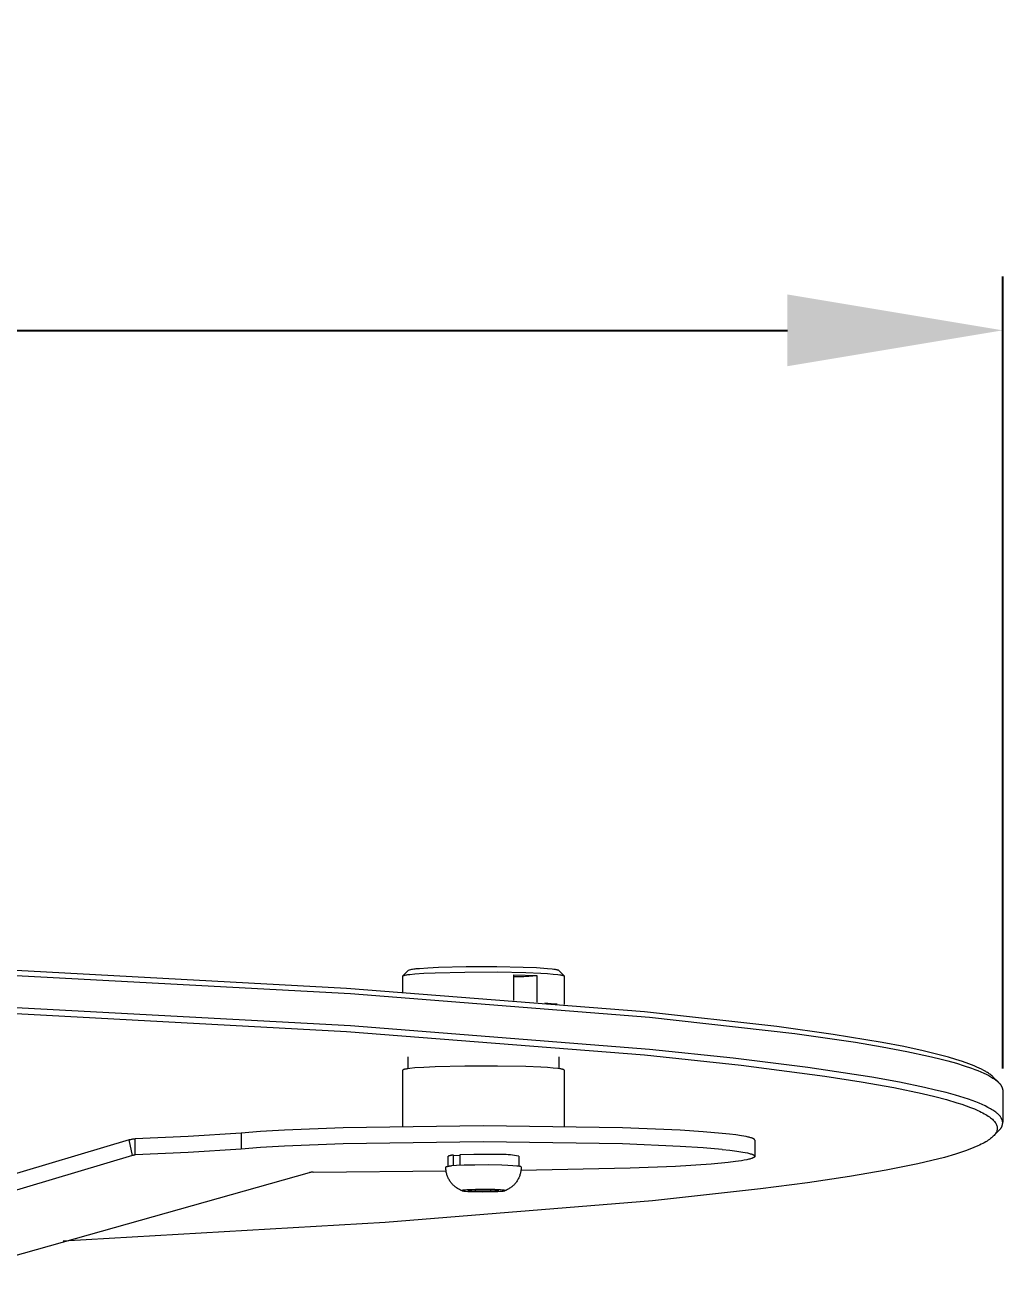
# Model space of a CAD drawing. Header units: millimetres. Extents: x 492 to 7139, y 278 to 5201.
# Drawn here: x 1941 to 2122.6, y 4965.5 to 5200.6 of the extents above; entities that cross this region are included whole.
import ezdxf

# ---------------------------------------------------------------- set-up
doc = ezdxf.new("R2010")
doc.units = ezdxf.units.MM
doc.layers.add('ZANO_R', color=7, linetype='Continuous', lineweight=0)
doc.layers.add('ZANO_W', color=1, linetype='Continuous', lineweight=0)
doc.styles.get("Standard").update_dxf_attribs({"font": 'arial.ttf'})
doc.dimstyles.new('pl i ang', dxfattribs={"dimtxt": 50, "dimasz": 50, "dimexe": 1.25, "dimexo": 0.625, "dimgap": 10, "dimtad": 1, "dimtoh": 1, "dimtxsty": 'Standard', "dimcen": 2.5, "dimclrd": 1, "dimclre": 1, "dimclrt": 1, "dimadec": 0, "dimazin": 0, "dimtfac": 1, "dimtmove": 0, "dimatfit": 3, "dimfxl": 1, "dimarcsym": 1})

# ---------------------------------------------------------------- blocks, each defined once
blk = doc.blocks.new('*D400')
at = {"layer": 'ZANO_W', "color": 1, "lineweight": -2}
for p, q in [((1022.57, 5006.72), (1022.57, 5153.88)), ((2122.57, 5006.75), (2122.57, 5153.88)), ((1062.57, 5143.88), (2082.57, 5143.88))]:
    blk.add_line(p, q, dxfattribs=at)
at = {"layer": 'ZANO_W', "color": 1}
for points in [[(1062.57, 5150.55), (1062.57, 5137.22), (1022.57, 5143.88)], [(2082.57, 5137.22), (2082.57, 5150.55), (2122.57, 5143.88)]]:
    blk.add_solid(points, dxfattribs=at)
at = {"layer": 'ZANO_W', "color": 1, "insert": (1572.57, 5174.31), "char_height": 40, "attachment_point": 5}
blk.add_mtext('1100', dxfattribs=at)

msp = doc.modelspace()

# ---------------------------------------------------------------- linework, layer by layer
at = {"layer": 'ZANO_R'}
for p, q in [((2000.65, 5021.63), (1926.36, 5025.61)), ((1927.01, 5024.65), (2001.43, 5020.66)), ((2011.15, 5023.96), (2012.13, 5024.93)), ((2011.46, 5024.06), (2011.58, 5024.09)), ((2011.58, 5024.09), (2011.72, 5024.12)), ((2011.72, 5024.12), (2011.88, 5024.14)), ((2011.88, 5024.14), (2012.05, 5024.17)), ((2012.05, 5024.17), (2012.43, 5024.22)), ((2012.33, 5025), (2012.13, 5024.93)), ((2012.53, 5025.06), (2012.33, 5025)), ((2012.43, 5024.22), (2013.35, 5024.31)), ((2012.73, 5025.11), (2012.53, 5025.06)), ((2012.94, 5025.15), (2012.73, 5025.11)), ((2013.15, 5025.19), (2012.94, 5025.15)), ((2013.36, 5025.22), (2013.15, 5025.19)), ((2013.35, 5024.31), (2015, 5024.42)), ((2013.57, 5025.25), (2013.36, 5025.22)), ((2013.78, 5025.26), (2013.57, 5025.25)), ((2013.99, 5025.28), (2013.78, 5025.26)), ((2014.2, 5025.28), (2013.99, 5025.28)), ((2015.74, 5025.39), (2014.2, 5025.28)), ((2015, 5024.42), (2017.15, 5024.52)), ((2017.74, 5025.48), (2015.74, 5025.39)), ((2017.15, 5024.52), (2022.66, 5024.66)), ((2022.89, 5025.61), (2017.74, 5025.48)), ((2022.66, 5024.66), (2028.74, 5024.67)), ((2028.57, 5025.62), (2022.89, 5025.61)), ((2033.47, 5025.52), (2028.57, 5025.62)), ((2028.74, 5024.67), (2033.99, 5024.56)), ((2031.76, 5019.38), (2031.76, 5024.12)), ((2031.76, 5024.12), (2036.01, 5023.99)), ((2035.94, 5025.42), (2033.47, 5025.52)), ((2033.99, 5024.56), (2036.76, 5024.45)), ((2038.02, 5025.28), (2035.94, 5025.42)), ((2036.76, 5024.45), (2038, 5024.37)), ((2038, 5024.37), (2039.07, 5024.29)), ((2038.84, 5025.2), (2038.02, 5025.28)), ((2039.18, 5025.16), (2038.84, 5025.2)), ((2039.07, 5024.29), (2039.94, 5024.2)), ((2039.47, 5025.11), (2039.18, 5025.16)), ((2039.59, 5025.09), (2039.47, 5025.11)), ((2039.71, 5025.07), (2039.59, 5025.09)), ((2039.8, 5025.05), (2039.71, 5025.07)), ((2039.85, 5025.03), (2039.8, 5025.05)), ((2039.89, 5025.02), (2039.85, 5025.03)), ((2039.93, 5025.01), (2039.89, 5025.02)), ((2039.96, 5025), (2039.93, 5025.01)), ((2039.94, 5024.2), (2040.3, 5024.15)), ((2039.98, 5024.99), (2039.96, 5025)), ((2039.99, 5024.99), (2039.98, 5024.99)), ((2040, 5024.98), (2039.99, 5024.99)), ((2040.02, 5024.98), (2040, 5024.98)), ((2040.03, 5024.97), (2040.02, 5024.98)), ((2040.04, 5024.97), (2040.03, 5024.97)), ((2040.05, 5024.96), (2040.04, 5024.97)), ((2040.06, 5024.96), (2040.05, 5024.96)), ((2040.05, 5024.96), (2040.05, 5024.96)), ((2040.06, 5024.95), (2040.06, 5024.96)), ((2040.07, 5024.95), (2040.06, 5024.95)), ((2040.06, 5024.95), (2040.06, 5024.95)), ((2040.08, 5024.94), (2040.07, 5024.95)), ((2040.07, 5024.95), (2040.07, 5024.95)), ((2040.09, 5024.93), (2040.08, 5024.94)), ((2040.08, 5024.94), (2040.08, 5024.94)), ((2040.08, 5024.94), (2040.08, 5024.94)), ((2040.09, 5024.93), (2040.09, 5024.93)), ((2040.09, 5024.93), (2041.09, 5023.94)), ((2040.3, 5024.15), (2040.45, 5024.13)), ((2040.45, 5024.13), (2040.59, 5024.1)), ((2040.59, 5024.1), (2040.71, 5024.07)), ((2011.11, 5023.91), (2011.11, 5023.92)), ((2011.11, 5023.92), (2011.11, 5023.92)), ((2011.11, 5023.92), (2011.11, 5023.92)), ((2011.11, 5023.92), (2011.12, 5023.92)), ((2011.11, 5023.9), (2011.11, 5023.91)), ((2011.11, 5023.91), (2011.11, 5023.91)), ((2011.11, 5023.91), (2011.11, 5023.91)), ((2011.11, 5023.91), (2011.11, 5023.91)), ((2011.11, 5023.91), (2011.11, 5023.91)), ((2011.11, 5023.9), (2011.11, 5023.9)), ((2011.11, 5023.9), (2011.11, 5023.9)), ((2011.11, 5023.9), (2011.11, 5023.9)), ((2011.11, 5023.9), (2011.11, 5023.9)), ((2011.11, 5023.9), (2011.11, 5023.9)), ((2011.11, 5020.92), (2011.11, 5023.9)), ((2011.12, 5023.92), (2011.12, 5023.93)), ((2011.12, 5023.93), (2011.12, 5023.93)), ((2011.12, 5023.93), (2011.12, 5023.93)), ((2011.12, 5023.93), (2011.12, 5023.93)), ((2011.12, 5023.93), (2011.12, 5023.93)), ((2011.12, 5023.93), (2011.13, 5023.93)), ((2011.12, 5023.92), (2011.12, 5023.92)), ((2011.12, 5023.92), (2011.12, 5023.92)), ((2011.13, 5023.93), (2011.13, 5023.94)), ((2011.13, 5023.94), (2011.13, 5023.94)), ((2011.13, 5023.94), (2011.13, 5023.94)), ((2011.13, 5023.94), (2011.13, 5023.94)), ((2011.13, 5023.94), (2011.14, 5023.94)), ((2011.14, 5023.94), (2011.14, 5023.95)), ((2011.14, 5023.95), (2011.14, 5023.95)), ((2011.14, 5023.95), (2011.15, 5023.95)), ((2011.15, 5023.95), (2011.15, 5023.96)), ((2011.15, 5023.96), (2011.16, 5023.96)), ((2011.16, 5023.96), (2011.17, 5023.97)), ((2011.16, 5023.96), (2011.16, 5023.96)), ((2011.17, 5023.97), (2011.18, 5023.97)), ((2011.18, 5023.97), (2011.2, 5023.98)), ((2011.18, 5023.97), (2011.18, 5023.97)), ((2011.2, 5023.98), (2011.21, 5023.99)), ((2011.21, 5023.99), (2011.23, 5024)), ((2011.23, 5024), (2011.25, 5024)), ((2011.25, 5024), (2011.27, 5024.01)), ((2011.27, 5024.01), (2011.29, 5024.02)), ((2011.29, 5024.02), (2011.31, 5024.02)), ((2011.31, 5024.02), (2011.35, 5024.04)), ((2011.35, 5024.04), (2011.4, 5024.05)), ((2011.4, 5024.05), (2011.46, 5024.06)), ((2031.76, 5023.8), (2032.68, 5023.8)), ((2032.68, 5023.8), (2033.6, 5023.82)), ((2033.6, 5023.82), (2034.52, 5023.86)), ((2034.52, 5023.86), (2036.01, 5023.99)), ((2036.01, 5023.99), (2036.01, 5019.04)), ((2040.71, 5024.07), (2040.76, 5024.06)), ((2040.76, 5024.06), (2040.81, 5024.05)), ((2040.81, 5024.05), (2040.86, 5024.04)), ((2040.86, 5024.04), (2040.9, 5024.02)), ((2040.9, 5024.02), (2040.94, 5024.01)), ((2040.94, 5024.01), (2040.96, 5024)), ((2040.96, 5024), (2040.98, 5024)), ((2040.98, 5024), (2040.99, 5023.99)), ((2040.99, 5023.99), (2041.01, 5023.99)), ((2041.01, 5023.99), (2041.02, 5023.98)), ((2041.02, 5023.98), (2041.03, 5023.97)), ((2041.03, 5023.97), (2041.04, 5023.97)), ((2041.04, 5023.97), (2041.05, 5023.97)), ((2041.05, 5023.97), (2041.05, 5023.96)), ((2041.05, 5023.96), (2041.06, 5023.96)), ((2041.06, 5023.96), (2041.06, 5023.96)), ((2041.06, 5023.96), (2041.07, 5023.95)), ((2041.07, 5023.95), (2041.07, 5023.95)), ((2041.07, 5023.95), (2041.08, 5023.95)), ((2041.08, 5023.95), (2041.08, 5023.94)), ((2041.08, 5023.94), (2041.08, 5023.94)), ((2041.08, 5023.94), (2041.09, 5023.94)), ((2041.09, 5023.94), (2041.09, 5023.93)), ((2041.09, 5023.93), (2041.09, 5023.93)), ((2041.09, 5023.93), (2041.09, 5023.93)), ((2041.09, 5023.93), (2041.1, 5023.92)), ((2041.1, 5023.92), (2041.1, 5023.92)), ((2041.1, 5023.92), (2041.1, 5023.92)), ((2041.1, 5023.92), (2041.1, 5023.91)), ((2041.1, 5023.91), (2041.1, 5023.91)), ((2041.1, 5023.91), (2041.11, 5023.91)), ((2041.11, 5023.91), (2041.11, 5023.9)), ((2041.11, 5023.9), (2041.11, 5023.9)), ((2041.11, 5023.9), (2041.11, 5023.9)), ((2041.11, 5023.9), (2041.11, 5023.9)), ((2041.11, 5023.9), (2041.11, 5018.61)), ((2056.05, 5017.25), (2000.65, 5021.63)), ((2001.43, 5020.66), (2056.93, 5016.27)), ((1926.36, 5017.62), (2000.65, 5013.64)), ((2001.43, 5014.67), (1927.01, 5018.66)), ((2037.53, 5018.91), (2038.67, 5018.83)), ((2038.67, 5018.83), (2039.81, 5018.72)), ((2080.59, 5014.53), (2056.05, 5017.25)), ((2056.93, 5016.27), (2083.97, 5013.23)), ((2000.65, 5013.64), (2056.05, 5009.26)), ((2056.93, 5010.28), (2001.43, 5014.67)), ((2091.06, 5013.08), (2080.59, 5014.53)), ((2083.97, 5013.23), (2095.23, 5011.6)), ((2100.17, 5011.58), (2091.06, 5013.08)), ((2072.5, 5008.65), (2056.93, 5010.28)), ((2095.23, 5011.6), (2100.21, 5010.76)), ((2104.18, 5010.81), (2100.17, 5011.58)), ((2100.21, 5010.76), (2104.75, 5009.91)), ((2107.81, 5010.03), (2104.18, 5010.81)), ((2111.04, 5009.24), (2107.81, 5010.03)), ((2012.11, 5006.7), (2012.11, 5008.91)), ((2040.11, 5008.9), (2040.11, 5006.7)), ((2056.05, 5009.26), (2073.96, 5007.35)), ((2086.35, 5006.92), (2072.5, 5008.65)), ((2104.75, 5009.91), (2108.81, 5009.04)), ((2108.81, 5009.04), (2110.66, 5008.6)), ((2110.66, 5008.6), (2112.38, 5008.15)), ((2112.5, 5008.84), (2111.04, 5009.24)), ((2112.38, 5008.15), (2113.97, 5007.71)), ((2113.86, 5008.43), (2112.5, 5008.84)), ((2115.11, 5008.03), (2113.86, 5008.43)), ((2113.97, 5007.71), (2115.44, 5007.26)), ((2116.26, 5007.62), (2115.11, 5008.03)), ((2116.79, 5007.42), (2116.26, 5007.62)), ((2011.12, 5006.44), (2011.11, 5006.44)), ((2011.11, 5006.44), (2011.11, 5006.44)), ((2011.11, 5006.44), (2011.11, 5006.44)), ((2011.11, 5006.44), (2011.11, 5006.44)), ((2011.11, 5006.44), (2011.11, 5006.44)), ((2011.11, 5006.44), (2011.11, 5006.43)), ((2011.11, 5006.43), (2011.11, 5006.43)), ((2011.11, 5006.43), (2011.11, 5006.43)), ((2011.11, 5006.43), (2011.11, 5006.43)), ((2011.11, 5006.43), (2011.11, 5006.43)), ((2011.11, 5006.43), (2011.11, 5006.42)), ((2011.11, 5006.42), (2011.11, 5006.42)), ((2011.11, 5006.42), (2011.11, 5006.42)), ((2011.11, 5006.42), (2011.11, 5006.42)), ((2011.11, 4995.98), (2011.11, 5006.42)), ((2011.13, 5006.46), (2011.12, 5006.46)), ((2011.12, 5006.46), (2011.12, 5006.46)), ((2011.12, 5006.46), (2011.12, 5006.45)), ((2011.12, 5006.45), (2011.12, 5006.45)), ((2011.12, 5006.45), (2011.12, 5006.45)), ((2011.12, 5006.45), (2011.12, 5006.45)), ((2011.12, 5006.45), (2011.12, 5006.45)), ((2011.12, 5006.45), (2011.12, 5006.44)), ((2011.14, 5006.47), (2011.13, 5006.47)), ((2011.13, 5006.47), (2011.13, 5006.46)), ((2011.13, 5006.46), (2011.13, 5006.46)), ((2011.13, 5006.46), (2011.13, 5006.46)), ((2011.13, 5006.46), (2011.13, 5006.46)), ((2011.15, 5006.48), (2011.14, 5006.47)), ((2011.14, 5006.47), (2011.14, 5006.47)), ((2011.14, 5006.47), (2011.14, 5006.47)), ((2011.16, 5006.48), (2011.15, 5006.48)), ((2011.15, 5006.48), (2011.15, 5006.48)), ((2011.17, 5006.49), (2011.16, 5006.49)), ((2011.16, 5006.49), (2011.16, 5006.48)), ((2011.18, 5006.49), (2011.17, 5006.49)), ((2011.2, 5006.51), (2011.18, 5006.5)), ((2011.18, 5006.5), (2011.18, 5006.49)), ((2011.21, 5006.51), (2011.2, 5006.51)), ((2011.23, 5006.52), (2011.21, 5006.51)), ((2011.25, 5006.53), (2011.23, 5006.52)), ((2011.27, 5006.53), (2011.25, 5006.53)), ((2011.29, 5006.54), (2011.27, 5006.53)), ((2011.31, 5006.55), (2011.29, 5006.54)), ((2011.35, 5006.56), (2011.31, 5006.55)), ((2011.4, 5006.57), (2011.35, 5006.56)), ((2011.46, 5006.59), (2011.4, 5006.57)), ((2011.58, 5006.62), (2011.46, 5006.59)), ((2011.72, 5006.64), (2011.58, 5006.62)), ((2011.88, 5006.67), (2011.72, 5006.64)), ((2012.05, 5006.69), (2011.88, 5006.67)), ((2012.43, 5006.74), (2012.05, 5006.69)), ((2013.35, 5006.83), (2012.43, 5006.74)), ((2015, 5006.95), (2013.35, 5006.83)), ((2017.15, 5007.05), (2015, 5006.95)), ((2022.66, 5007.18), (2017.15, 5007.05)), ((2028.74, 5007.19), (2022.66, 5007.18)), ((2033.99, 5007.09), (2028.74, 5007.19)), ((2036.76, 5006.97), (2033.99, 5007.09)), ((2038, 5006.9), (2036.76, 5006.97)), ((2039.07, 5006.81), (2038, 5006.9)), ((2039.94, 5006.72), (2039.07, 5006.81)), ((2040.3, 5006.67), (2039.94, 5006.72)), ((2040.45, 5006.65), (2040.3, 5006.67)), ((2040.59, 5006.62), (2040.45, 5006.65)), ((2040.71, 5006.6), (2040.59, 5006.62)), ((2040.76, 5006.59), (2040.71, 5006.6)), ((2040.81, 5006.57), (2040.76, 5006.59)), ((2040.86, 5006.56), (2040.81, 5006.57)), ((2040.9, 5006.55), (2040.86, 5006.56)), ((2040.94, 5006.54), (2040.9, 5006.55)), ((2040.96, 5006.53), (2040.94, 5006.54)), ((2040.98, 5006.52), (2040.96, 5006.53)), ((2040.99, 5006.52), (2040.98, 5006.52)), ((2041.01, 5006.51), (2040.99, 5006.52)), ((2041.02, 5006.5), (2041.01, 5006.51)), ((2041.03, 5006.5), (2041.02, 5006.5)), ((2041.04, 5006.49), (2041.03, 5006.5)), ((2041.05, 5006.49), (2041.04, 5006.49)), ((2041.06, 5006.48), (2041.05, 5006.49)), ((2041.05, 5006.49), (2041.05, 5006.49)), ((2041.07, 5006.48), (2041.06, 5006.48)), ((2041.06, 5006.48), (2041.06, 5006.48)), ((2041.07, 5006.47), (2041.07, 5006.48)), ((2041.08, 5006.47), (2041.07, 5006.47)), ((2041.08, 5006.46), (2041.08, 5006.47)), ((2041.08, 5006.47), (2041.08, 5006.47)), ((2041.09, 5006.46), (2041.08, 5006.46)), ((2041.09, 5006.45), (2041.09, 5006.46)), ((2041.09, 5006.46), (2041.09, 5006.46)), ((2041.1, 5006.45), (2041.09, 5006.45)), ((2041.09, 5006.45), (2041.09, 5006.45)), ((2041.1, 5006.44), (2041.1, 5006.45)), ((2041.11, 5006.43), (2041.1, 5006.44)), ((2041.1, 5006.44), (2041.1, 5006.44)), ((2041.1, 5006.44), (2041.1, 5006.44)), ((2041.1, 5006.44), (2041.1, 5006.44)), ((2041.11, 5006.42), (2041.11, 5006.43)), ((2041.11, 5006.43), (2041.11, 5006.43)), ((2041.11, 5006.43), (2041.11, 5006.43)), ((2041.11, 5006.42), (2041.11, 5006.42)), ((2041.11, 5006.42), (2041.11, 4995.96)), ((2073.96, 5007.35), (2089.5, 5005.32)), ((2098.27, 5005.11), (2086.35, 5006.92)), ((2089.5, 5005.32), (2096.28, 5004.27)), ((2115.44, 5007.26), (2116.77, 5006.81)), ((2116.77, 5006.81), (2117.39, 5006.58)), ((2117.3, 5007.21), (2116.79, 5007.42)), ((2117.78, 5007.01), (2117.3, 5007.21)), ((2117.39, 5006.58), (2117.97, 5006.35)), ((2118.23, 5006.8), (2117.78, 5007.01)), ((2117.97, 5006.35), (2118.52, 5006.12)), ((2118.65, 5006.6), (2118.23, 5006.8)), ((2118.52, 5006.12), (2119.04, 5005.89)), ((2119.04, 5006.39), (2118.65, 5006.6)), ((2119.41, 5006.18), (2119.04, 5006.39)), ((2119.04, 5005.89), (2119.52, 5005.66)), ((2119.58, 5006.08), (2119.41, 5006.18)), ((2119.52, 5005.66), (2119.97, 5005.43)), ((2119.75, 5005.98), (2119.58, 5006.08)), ((2119.91, 5005.87), (2119.75, 5005.98)), ((2120.06, 5005.77), (2119.91, 5005.87)), ((2119.97, 5005.43), (2120.18, 5005.32)), ((2120.2, 5005.66), (2120.06, 5005.77)), ((2120.18, 5005.32), (2120.38, 5005.2)), ((2120.34, 5005.56), (2120.2, 5005.66)), ((2120.47, 5005.46), (2120.34, 5005.56)), ((2120.59, 5005.35), (2120.47, 5005.46)), ((2120.71, 5005.25), (2120.59, 5005.35)), ((2096.28, 5004.27), (2102.34, 5003.18)), ((2103.43, 5004.17), (2098.27, 5005.11)), ((2102.34, 5003.18), (2107.64, 5002.08)), ((2108.03, 5003.22), (2103.43, 5004.17)), ((2110.11, 5002.74), (2108.03, 5003.22)), ((2120.38, 5005.2), (2120.57, 5005.09)), ((2120.57, 5005.09), (2120.76, 5004.97)), ((2120.82, 5005.14), (2120.71, 5005.25)), ((2120.76, 5004.97), (2120.93, 5004.86)), ((2120.82, 5005.14), (2121.77, 5004.2)), ((2120.93, 5004.86), (2121.1, 5004.74)), ((2121.1, 5004.74), (2121.26, 5004.63)), ((2121.26, 5004.63), (2121.41, 5004.51)), ((2121.41, 5004.51), (2121.55, 5004.39)), ((2121.55, 5004.39), (2121.68, 5004.28)), ((2121.68, 5004.28), (2121.74, 5004.22)), ((2121.74, 5004.22), (2121.8, 5004.16)), ((2121.8, 5004.16), (2121.86, 5004.1)), ((2121.86, 5004.1), (2121.91, 5004.04)), ((2121.91, 5004.04), (2121.97, 5003.99)), ((2121.97, 5003.99), (2122.02, 5003.93)), ((2122.02, 5003.93), (2122.07, 5003.87)), ((2122.07, 5003.87), (2122.11, 5003.81)), ((2122.11, 5003.81), (2122.16, 5003.75)), ((2122.16, 5003.75), (2122.2, 5003.69)), ((2122.2, 5003.69), (2122.24, 5003.63)), ((2122.24, 5003.63), (2122.28, 5003.58)), ((2122.28, 5003.58), (2122.31, 5003.52)), ((2122.31, 5003.52), (2122.35, 5003.46)), ((2122.35, 5003.46), (2122.38, 5003.4)), ((2122.38, 5003.4), (2122.41, 5003.34)), ((2122.41, 5003.34), (2122.43, 5003.28)), ((2122.43, 5003.28), (2122.46, 5003.22)), ((2122.46, 5003.22), (2122.48, 5003.17)), ((2122.48, 5003.17), (2122.5, 5003.11)), ((2122.5, 5003.11), (2122.52, 5003.05)), ((2122.52, 5003.05), (2122.53, 5002.99)), ((2122.53, 5002.99), (2122.54, 5002.93)), ((2122.54, 5002.93), (2122.55, 5002.87)), ((2107.64, 5002.08), (2109.99, 5001.52)), ((2109.99, 5001.52), (2112.14, 5000.95)), ((2112.04, 5002.25), (2110.11, 5002.74)), ((2113.82, 5001.76), (2112.04, 5002.25)), ((2112.14, 5000.95), (2114.08, 5000.38)), ((2115.44, 5001.27), (2113.82, 5001.76)), ((2116.19, 5001.02), (2115.44, 5001.27)), ((2116.9, 5000.77), (2116.19, 5001.02)), ((2117.57, 5000.52), (2116.9, 5000.77)), ((2122.55, 5002.87), (2122.56, 5002.81)), ((2122.56, 5002.81), (2122.57, 5002.76)), ((2122.57, 5002.76), (2122.57, 5002.7)), ((2122.57, 5002.7), (2122.57, 5002.64)), ((2122.57, 5002.64), (2122.57, 4996.75)), ((2114.08, 5000.38), (2114.97, 5000.09)), ((2114.97, 5000.09), (2115.8, 4999.8)), ((2115.8, 4999.8), (2116.58, 4999.51)), ((2116.58, 4999.51), (2117.31, 4999.22)), ((2117.31, 4999.22), (2117.98, 4998.93)), ((2118.2, 5000.27), (2117.57, 5000.52)), ((2117.98, 4998.93), (2118.29, 4998.78)), ((2118.78, 5000.02), (2118.2, 5000.27)), ((2118.29, 4998.78), (2118.59, 4998.64)), ((2118.59, 4998.64), (2118.88, 4998.49)), ((2119.33, 4999.77), (2118.78, 5000.02)), ((2118.88, 4998.49), (2119.15, 4998.34)), ((2119.15, 4998.34), (2119.41, 4998.19)), ((2119.84, 4999.51), (2119.33, 4999.77)), ((2120.07, 4999.39), (2119.84, 4999.51)), ((2120.3, 4999.26), (2120.07, 4999.39)), ((2120.52, 4999.13), (2120.3, 4999.26)), ((2120.72, 4999.01), (2120.52, 4999.13)), ((2120.92, 4998.88), (2120.72, 4999.01)), ((2121.1, 4998.75), (2120.92, 4998.88)), ((2121.27, 4998.62), (2121.1, 4998.75)), ((2121.43, 4998.5), (2121.27, 4998.62)), ((2121.51, 4998.43), (2121.43, 4998.5)), ((2121.59, 4998.37), (2121.51, 4998.43)), ((2121.66, 4998.3), (2121.59, 4998.37)), ((2121.73, 4998.24), (2121.66, 4998.3)), ((2121.79, 4998.18), (2121.73, 4998.24)), ((2026.05, 4996.09), (2000.04, 4995.73)), ((2051.91, 4995.71), (2026.05, 4996.09)), ((2119.41, 4998.19), (2119.65, 4998.05)), ((2119.65, 4998.05), (2119.88, 4997.9)), ((2119.88, 4997.9), (2120.1, 4997.75)), ((2120.1, 4997.75), (2120.3, 4997.6)), ((2120.3, 4997.6), (2120.48, 4997.46)), ((2120.48, 4997.46), (2120.65, 4997.31)), ((2120.65, 4997.31), (2120.81, 4997.16)), ((2120.81, 4997.16), (2120.95, 4997.01)), ((2120.95, 4997.01), (2121.08, 4996.86)), ((2121.08, 4996.86), (2121.19, 4996.71)), ((2121.19, 4996.71), (2121.29, 4996.56)), ((2121.29, 4996.56), (2121.38, 4996.41)), ((2121.38, 4996.41), (2121.44, 4996.26)), ((2121.44, 4996.26), (2121.5, 4996.11)), ((2121.5, 4996.11), (2121.54, 4995.96)), ((2121.54, 4995.96), (2121.56, 4995.81)), ((2121.86, 4998.11), (2121.79, 4998.18)), ((2121.92, 4998.05), (2121.86, 4998.11)), ((2121.98, 4997.98), (2121.92, 4998.05)), ((2122.03, 4997.92), (2121.98, 4997.98)), ((2122.09, 4997.85), (2122.03, 4997.92)), ((2122.14, 4997.79), (2122.09, 4997.85)), ((2122.18, 4997.73), (2122.14, 4997.79)), ((2122.23, 4997.66), (2122.18, 4997.73)), ((2122.27, 4997.6), (2122.23, 4997.66)), ((2122.31, 4997.53), (2122.27, 4997.6)), ((2122.35, 4997.47), (2122.31, 4997.53)), ((2122.38, 4997.4), (2122.35, 4997.47)), ((2122.36, 4995.85), (2122.39, 4995.92)), ((2122.41, 4997.34), (2122.38, 4997.4)), ((2122.39, 4995.92), (2122.42, 4995.98)), ((2122.44, 4997.28), (2122.41, 4997.34)), ((2122.42, 4995.98), (2122.45, 4996.05)), ((2122.47, 4997.21), (2122.44, 4997.28)), ((2122.45, 4996.05), (2122.48, 4996.11)), ((2122.49, 4997.15), (2122.47, 4997.21)), ((2122.48, 4996.11), (2122.5, 4996.18)), ((2122.51, 4997.08), (2122.49, 4997.15)), ((2122.5, 4996.18), (2122.52, 4996.24)), ((2122.53, 4997.02), (2122.51, 4997.08)), ((2122.52, 4996.24), (2122.53, 4996.31)), ((2122.54, 4996.95), (2122.53, 4997.02)), ((2122.53, 4996.31), (2122.55, 4996.37)), ((2122.55, 4996.89), (2122.54, 4996.95)), ((2122.56, 4996.82), (2122.55, 4996.89)), ((2122.55, 4996.37), (2122.56, 4996.44)), ((2122.57, 4996.76), (2122.56, 4996.82)), ((2122.56, 4996.5), (2122.57, 4996.56)), ((2122.56, 4996.44), (2122.56, 4996.5)), ((2122.57, 4996.69), (2122.57, 4996.76)), ((2122.57, 4996.63), (2122.57, 4996.69)), ((2122.57, 4996.56), (2122.57, 4996.63)), ((1960.29, 4993.49), (1960.42, 4993.54)), ((1960.42, 4993.54), (1960.56, 4993.57)), ((1960.56, 4993.57), (1960.7, 4993.6)), ((1960.7, 4993.6), (1960.84, 4993.63)), ((1960.84, 4993.63), (1960.98, 4993.65)), ((1960.98, 4993.65), (1961.12, 4993.67)), ((1961.12, 4993.67), (1961.26, 4993.68)), ((1961.26, 4993.68), (1961.4, 4993.69)), ((1971.25, 4994.12), (1961.4, 4993.69)), ((1961.4, 4990.69), (1961.4, 4993.69)), ((1981.09, 4994.74), (1971.25, 4994.12)), ((1984.7, 4995.02), (1981.09, 4994.74)), ((1981.09, 4994.74), (1981.09, 4991.74)), ((1989.11, 4995.29), (1984.7, 4995.02)), ((2000.04, 4995.73), (1989.11, 4995.29)), ((2062.64, 4995.25), (2051.91, 4995.71)), ((2066.94, 4994.98), (2062.64, 4995.25)), ((2070.43, 4994.69), (2066.94, 4994.98)), ((2071.79, 4994.54), (2070.43, 4994.69)), ((2073, 4994.4), (2071.79, 4994.54)), ((2074.04, 4994.24), (2073, 4994.4)), ((2074.5, 4994.16), (2074.04, 4994.24)), ((2074.92, 4994.08), (2074.5, 4994.16)), ((2075.29, 4994), (2074.92, 4994.08)), ((2075.46, 4993.96), (2075.29, 4994)), ((2075.61, 4993.92), (2075.46, 4993.96)), ((2075.76, 4993.88), (2075.61, 4993.92)), ((2075.89, 4993.84), (2075.76, 4993.88)), ((2076.01, 4993.8), (2075.89, 4993.84)), ((2076.06, 4993.78), (2076.01, 4993.8)), ((2076.12, 4993.76), (2076.06, 4993.78)), ((2076.16, 4993.74), (2076.12, 4993.76)), ((2076.21, 4993.71), (2076.16, 4993.74)), ((2076.25, 4993.69), (2076.21, 4993.71)), ((2076.29, 4993.67), (2076.25, 4993.69)), ((2076.31, 4993.66), (2076.29, 4993.67)), ((2076.33, 4993.65), (2076.31, 4993.66)), ((2076.35, 4993.64), (2076.33, 4993.65)), ((2076.36, 4993.63), (2076.35, 4993.64)), ((2076.38, 4993.62), (2076.36, 4993.63)), ((2076.39, 4993.61), (2076.38, 4993.62)), ((2076.41, 4993.6), (2076.39, 4993.61)), ((2076.42, 4993.59), (2076.41, 4993.6)), ((2076.43, 4993.58), (2076.42, 4993.59)), ((2076.44, 4993.57), (2076.43, 4993.58)), ((2076.45, 4993.56), (2076.44, 4993.57)), ((2076.46, 4993.55), (2076.45, 4993.56)), ((2076.45, 4993.56), (2076.45, 4993.56)), ((2076.47, 4993.54), (2076.46, 4993.55)), ((2076.46, 4993.55), (2076.46, 4993.55)), ((2076.48, 4993.53), (2076.47, 4993.54)), ((2076.47, 4993.54), (2076.47, 4993.54)), ((2076.49, 4993.52), (2076.48, 4993.53)), ((2076.48, 4993.53), (2076.48, 4993.53)), ((2076.49, 4993.51), (2076.49, 4993.52)), ((2076.49, 4993.52), (2076.49, 4993.52)), ((2120.11, 4993.55), (2119.89, 4993.4)), ((2120.32, 4993.7), (2120.11, 4993.55)), ((2120.5, 4993.86), (2120.32, 4993.7)), ((2120.68, 4994.01), (2120.5, 4993.86)), ((2120.83, 4994.16), (2120.68, 4994.01)), ((2121.81, 4995.14), (2120.82, 4994.14)), ((2120.98, 4994.31), (2120.83, 4994.16)), ((2121.1, 4994.46), (2120.98, 4994.31)), ((2121.21, 4994.61), (2121.1, 4994.46)), ((2121.31, 4994.76), (2121.21, 4994.61)), ((2121.39, 4994.91), (2121.31, 4994.76)), ((2121.46, 4995.06), (2121.39, 4994.91)), ((2121.51, 4995.21), (2121.46, 4995.06)), ((2121.54, 4995.36), (2121.51, 4995.21)), ((2121.57, 4995.51), (2121.54, 4995.36)), ((2121.56, 4995.81), (2121.57, 4995.66)), ((2121.57, 4995.66), (2121.57, 4995.51)), ((2121.81, 4995.14), (2121.88, 4995.2)), ((2121.88, 4995.2), (2121.94, 4995.27)), ((2121.94, 4995.27), (2122, 4995.33)), ((2122, 4995.33), (2122.05, 4995.4)), ((2122.05, 4995.4), (2122.11, 4995.46)), ((2122.11, 4995.46), (2122.16, 4995.53)), ((2122.16, 4995.53), (2122.2, 4995.59)), ((2122.2, 4995.59), (2122.25, 4995.66)), ((2122.25, 4995.66), (2122.29, 4995.72)), ((2122.29, 4995.72), (2122.33, 4995.79)), ((2122.33, 4995.79), (2122.36, 4995.85)), ((1960.29, 4993.49), (1885.77, 4971.24)), ((1960.88, 4990.59), (1960.29, 4993.49)), ((1981.09, 4991.74), (1971.25, 4991.13)), ((1984.7, 4992.03), (1981.09, 4991.74)), ((1989.11, 4992.3), (1984.7, 4992.03)), ((2000.04, 4992.74), (1989.11, 4992.3)), ((2026.05, 4993.09), (2000.04, 4992.74)), ((2051.91, 4992.71), (2026.05, 4993.09)), ((2062.64, 4992.26), (2051.91, 4992.71)), ((2066.94, 4991.98), (2062.64, 4992.26)), ((2070.43, 4991.69), (2066.94, 4991.98)), ((2070.43, 4991.69), (2071.89, 4991.54)), ((2071.89, 4991.54), (2073.17, 4991.38)), ((2073.17, 4991.38), (2074.27, 4991.21)), ((2074.27, 4991.21), (2074.74, 4991.12)), ((2076.5, 4993.5), (2076.49, 4993.51)), ((2076.5, 4993.49), (2076.5, 4993.5)), ((2076.5, 4993.5), (2076.5, 4993.5)), ((2076.51, 4993.48), (2076.5, 4993.49)), ((2076.5, 4993.49), (2076.5, 4993.49)), ((2076.51, 4993.47), (2076.51, 4993.48)), ((2076.51, 4993.48), (2076.51, 4993.48)), ((2076.52, 4993.46), (2076.51, 4993.47)), ((2076.51, 4993.47), (2076.51, 4993.47)), ((2076.52, 4993.45), (2076.52, 4993.46)), ((2076.52, 4993.46), (2076.52, 4993.46)), ((2076.52, 4993.44), (2076.52, 4993.45)), ((2076.52, 4993.45), (2076.52, 4993.45)), ((2076.52, 4993.43), (2076.52, 4993.44)), ((2076.52, 4993.44), (2076.52, 4993.44)), ((2076.52, 4993.42), (2076.52, 4993.43)), ((2076.52, 4993.43), (2076.52, 4993.43)), ((2076.52, 4993.42), (2076.52, 4990.43)), ((2115.65, 4991.44), (2114.76, 4991.14)), ((2116.47, 4991.74), (2115.65, 4991.44)), ((2117.23, 4992.04), (2116.47, 4991.74)), ((2117.93, 4992.34), (2117.23, 4992.04)), ((2118.26, 4992.49), (2117.93, 4992.34)), ((2118.57, 4992.65), (2118.26, 4992.49)), ((2118.86, 4992.8), (2118.57, 4992.65)), ((2119.14, 4992.95), (2118.86, 4992.8)), ((2119.41, 4993.1), (2119.14, 4992.95)), ((2119.66, 4993.25), (2119.41, 4993.1)), ((2119.89, 4993.4), (2119.66, 4993.25)), ((1960.88, 4990.59), (1886.36, 4968.33)), ((1960.88, 4990.59), (1960.94, 4990.61)), ((1960.94, 4990.61), (1960.99, 4990.63)), ((1960.99, 4990.63), (1961.05, 4990.64)), ((1961.05, 4990.64), (1961.11, 4990.66)), ((1961.11, 4990.66), (1961.17, 4990.67)), ((1961.17, 4990.67), (1961.22, 4990.68)), ((1961.22, 4990.68), (1961.28, 4990.68)), ((1961.28, 4990.68), (1961.34, 4990.69)), ((1961.34, 4990.69), (1961.4, 4990.69)), ((1971.25, 4991.13), (1961.4, 4990.69)), ((2019.63, 4990.47), (2019.57, 4990.44)), ((2019.57, 4988.57), (2019.57, 4990.44)), ((2019.7, 4990.49), (2019.63, 4990.47)), ((2019.77, 4990.52), (2019.7, 4990.49)), ((2019.84, 4990.54), (2019.77, 4990.52)), ((2019.91, 4990.56), (2019.84, 4990.54)), ((2019.98, 4990.57), (2019.91, 4990.56)), ((2020.05, 4990.59), (2019.98, 4990.57)), ((2020.12, 4990.6), (2020.05, 4990.59)), ((2020.19, 4990.61), (2020.12, 4990.6)), ((2020.26, 4990.62), (2020.19, 4990.61)), ((2020.33, 4990.62), (2020.26, 4990.62)), ((2020.4, 4990.62), (2020.33, 4990.62)), ((2020.47, 4990.62), (2020.4, 4990.62)), ((2020.54, 4990.62), (2020.47, 4990.62)), ((2020.54, 4990.62), (2021.69, 4990.58)), ((2020.54, 4988.67), (2020.54, 4990.62)), ((2024.31, 4990.77), (2021.69, 4990.69)), ((2021.69, 4990.69), (2021.69, 4988.73)), ((2026.93, 4990.78), (2024.31, 4990.77)), ((2029.55, 4990.73), (2026.93, 4990.78)), ((2029.94, 4990.74), (2029.55, 4990.73)), ((2030.33, 4990.74), (2029.94, 4990.74)), ((2030.72, 4990.72), (2030.33, 4990.74)), ((2031.11, 4990.69), (2030.72, 4990.72)), ((2031.49, 4990.65), (2031.11, 4990.69)), ((2031.88, 4990.59), (2031.49, 4990.65)), ((2032.27, 4990.52), (2031.88, 4990.59)), ((2032.65, 4990.44), (2032.27, 4990.52)), ((2032.65, 4990.44), (2032.65, 4988.57)), ((2068.38, 4988.98), (2061.81, 4988.55)), ((2071.58, 4989.28), (2068.38, 4988.98)), ((2072.92, 4989.44), (2071.58, 4989.28)), ((2074.07, 4989.61), (2072.92, 4989.44)), ((2074.57, 4989.69), (2074.07, 4989.61)), ((2075.01, 4989.78), (2074.57, 4989.69)), ((2074.74, 4991.12), (2075.16, 4991.04)), ((2075.4, 4989.87), (2075.01, 4989.78)), ((2075.16, 4991.04), (2075.35, 4990.99)), ((2075.35, 4990.99), (2075.52, 4990.95)), ((2075.57, 4989.91), (2075.4, 4989.87)), ((2075.52, 4990.95), (2075.68, 4990.91)), ((2075.73, 4989.96), (2075.57, 4989.91)), ((2075.68, 4990.91), (2075.83, 4990.86)), ((2075.88, 4990), (2075.73, 4989.96)), ((2075.83, 4990.86), (2075.97, 4990.82)), ((2075.95, 4990.02), (2075.88, 4990)), ((2076.01, 4990.05), (2075.95, 4990.02)), ((2075.97, 4990.82), (2076.03, 4990.79)), ((2076.07, 4990.07), (2076.01, 4990.05)), ((2076.03, 4990.79), (2076.09, 4990.77)), ((2076.12, 4990.09), (2076.07, 4990.07)), ((2076.09, 4990.77), (2076.14, 4990.75)), ((2076.18, 4990.11), (2076.12, 4990.09)), ((2076.14, 4990.75), (2076.19, 4990.73)), ((2076.23, 4990.14), (2076.18, 4990.11)), ((2076.19, 4990.73), (2076.24, 4990.7)), ((2076.27, 4990.16), (2076.23, 4990.14)), ((2076.24, 4990.7), (2076.28, 4990.68)), ((2076.29, 4990.17), (2076.27, 4990.16)), ((2076.28, 4990.68), (2076.3, 4990.67)), ((2076.31, 4990.18), (2076.29, 4990.17)), ((2076.3, 4990.67), (2076.32, 4990.66)), ((2076.33, 4990.19), (2076.31, 4990.18)), ((2076.32, 4990.66), (2076.34, 4990.65)), ((2076.35, 4990.2), (2076.33, 4990.19)), ((2076.34, 4990.65), (2076.36, 4990.64)), ((2076.37, 4990.22), (2076.35, 4990.2)), ((2076.36, 4990.64), (2076.38, 4990.63)), ((2076.38, 4990.23), (2076.37, 4990.22)), ((2076.38, 4990.63), (2076.39, 4990.61)), ((2076.4, 4990.24), (2076.38, 4990.23)), ((2076.39, 4990.61), (2076.41, 4990.6)), ((2076.41, 4990.25), (2076.4, 4990.24)), ((2076.41, 4990.6), (2076.42, 4990.59)), ((2076.43, 4990.26), (2076.41, 4990.25)), ((2076.42, 4990.59), (2076.43, 4990.58)), ((2076.43, 4990.58), (2076.45, 4990.57)), ((2076.44, 4990.27), (2076.43, 4990.26)), ((2076.45, 4990.28), (2076.44, 4990.27)), ((2076.45, 4990.57), (2076.46, 4990.56)), ((2076.46, 4990.3), (2076.45, 4990.28)), ((2076.46, 4990.56), (2076.47, 4990.55)), ((2076.47, 4990.31), (2076.46, 4990.3)), ((2076.47, 4990.55), (2076.48, 4990.53)), ((2076.48, 4990.32), (2076.47, 4990.31)), ((2076.48, 4990.53), (2076.49, 4990.52)), ((2076.49, 4990.33), (2076.48, 4990.32)), ((2076.49, 4990.52), (2076.49, 4990.51)), ((2076.49, 4990.51), (2076.5, 4990.5)), ((2076.5, 4990.34), (2076.49, 4990.33)), ((2076.5, 4990.5), (2076.51, 4990.49)), ((2076.51, 4990.36), (2076.5, 4990.35)), ((2076.5, 4990.35), (2076.5, 4990.34)), ((2076.51, 4990.49), (2076.51, 4990.48)), ((2076.51, 4990.48), (2076.52, 4990.47)), ((2076.52, 4990.39), (2076.51, 4990.38)), ((2076.51, 4990.38), (2076.51, 4990.36)), ((2076.52, 4990.47), (2076.52, 4990.46)), ((2076.52, 4990.46), (2076.52, 4990.44)), ((2076.52, 4990.44), (2076.52, 4990.43)), ((2076.52, 4990.43), (2076.52, 4990.42)), ((2076.52, 4990.42), (2076.52, 4990.41)), ((2076.52, 4990.41), (2076.52, 4990.4)), ((2076.52, 4990.4), (2076.52, 4990.39)), ((2106.83, 4989.03), (2100.95, 4987.85)), ((2109.41, 4989.63), (2106.83, 4989.03)), ((2111.73, 4990.23), (2109.41, 4989.63)), ((2113.81, 4990.83), (2111.73, 4990.23)), ((2114.76, 4991.14), (2113.81, 4990.83)), ((1915.88, 4965.45), (1993.79, 4987.39)), ((1993.88, 4987.41), (1993.79, 4987.39)), ((1993.98, 4987.43), (1993.88, 4987.41)), ((1994.07, 4987.45), (1993.98, 4987.43)), ((1994.17, 4987.46), (1994.07, 4987.45)), ((1994.26, 4987.47), (1994.17, 4987.46)), ((1994.36, 4987.47), (1994.26, 4987.47)), ((1994.46, 4987.48), (1994.36, 4987.47)), ((1994.46, 4987.48), (2019.17, 4987.75)), ((2019.11, 4988.44), (2019.18, 4988.47)), ((2019.11, 4988.28), (2019.11, 4988.44)), ((2019.12, 4988.12), (2019.11, 4988.28)), ((2019.13, 4987.96), (2019.12, 4988.12)), ((2019.15, 4987.8), (2019.13, 4987.96)), ((2019.17, 4987.63), (2019.15, 4987.8)), ((2019.2, 4987.47), (2019.17, 4987.63)), ((2019.18, 4988.47), (2019.26, 4988.5)), ((2019.24, 4987.32), (2019.2, 4987.47)), ((2019.28, 4987.16), (2019.24, 4987.32)), ((2019.26, 4988.5), (2019.34, 4988.53)), ((2019.32, 4987), (2019.28, 4987.16)), ((2019.38, 4986.85), (2019.32, 4987)), ((2019.34, 4988.53), (2019.42, 4988.55)), ((2019.43, 4986.7), (2019.38, 4986.85)), ((2019.42, 4988.55), (2019.5, 4988.57)), ((2019.49, 4986.55), (2019.43, 4986.7)), ((2019.56, 4986.4), (2019.49, 4986.55)), ((2019.5, 4988.57), (2019.58, 4988.59)), ((2019.58, 4988.59), (2019.66, 4988.6)), ((2019.66, 4988.6), (2019.74, 4988.62)), ((2019.74, 4988.62), (2019.82, 4988.63)), ((2019.82, 4988.63), (2019.91, 4988.63)), ((2019.91, 4988.63), (2019.99, 4988.64)), ((2019.99, 4988.64), (2020.07, 4988.64)), ((2020.07, 4988.64), (2020.15, 4988.64)), ((2021.08, 4988.7), (2020.15, 4988.64)), ((2022.5, 4988.76), (2021.08, 4988.7)), ((2024.5, 4988.8), (2022.5, 4988.76)), ((2026.97, 4988.81), (2024.5, 4988.8)), ((2029.5, 4988.76), (2026.97, 4988.81)), ((2030.63, 4988.72), (2029.5, 4988.76)), ((2031.56, 4988.67), (2030.63, 4988.72)), ((2032.28, 4988.62), (2031.56, 4988.67)), ((2032.55, 4988.59), (2032.28, 4988.62)), ((2032.67, 4988.57), (2032.55, 4988.59)), ((2032.72, 4986.55), (2032.65, 4986.4)), ((2032.77, 4988.56), (2032.67, 4988.57)), ((2032.78, 4986.7), (2032.72, 4986.55)), ((2032.85, 4988.54), (2032.77, 4988.56)), ((2032.84, 4986.85), (2032.78, 4986.7)), ((2032.89, 4987), (2032.84, 4986.85)), ((2032.93, 4988.53), (2032.85, 4988.54)), ((2032.94, 4987.16), (2032.89, 4987)), ((2032.96, 4988.52), (2032.93, 4988.53)), ((2032.98, 4987.32), (2032.94, 4987.16)), ((2032.98, 4988.51), (2032.96, 4988.52)), ((2033.01, 4988.5), (2032.98, 4988.51)), ((2033.01, 4987.48), (2032.98, 4987.32)), ((2033.02, 4988.5), (2033.01, 4988.5)), ((2033.04, 4987.63), (2033.01, 4987.48)), ((2033.03, 4988.5), (2033.02, 4988.5)), ((2033.04, 4988.49), (2033.03, 4988.5)), ((2033.05, 4988.49), (2033.04, 4988.49)), ((2033.07, 4987.79), (2033.04, 4987.63)), ((2033.06, 4988.49), (2033.05, 4988.49)), ((2053.39, 4988.19), (2033.05, 4987.78)), ((2033.07, 4988.48), (2033.06, 4988.49)), ((2033.08, 4988.48), (2033.07, 4988.48)), ((2033.07, 4988.48), (2033.07, 4988.48)), ((2033.09, 4987.96), (2033.07, 4987.79)), ((2033.09, 4988.47), (2033.08, 4988.48)), ((2033.1, 4988.47), (2033.09, 4988.47)), ((2033.09, 4988.47), (2033.09, 4988.47)), ((2033.1, 4988.12), (2033.09, 4987.96)), ((2033.1, 4988.46), (2033.1, 4988.47)), ((2033.1, 4988.45), (2033.1, 4988.46)), ((2033.1, 4988.46), (2033.1, 4988.46)), ((2033.11, 4988.45), (2033.1, 4988.45)), ((2033.11, 4988.28), (2033.1, 4988.12)), ((2033.11, 4988.44), (2033.11, 4988.45)), ((2033.11, 4988.45), (2033.11, 4988.45)), ((2033.11, 4988.44), (2033.11, 4988.44)), ((2033.11, 4988.44), (2033.11, 4988.28)), ((2061.81, 4988.55), (2053.39, 4988.19)), ((2094.11, 4986.67), (2086.31, 4985.52)), ((2100.95, 4987.85), (2094.11, 4986.67)), ((2019.63, 4986.25), (2019.56, 4986.4)), ((2019.71, 4986.11), (2019.63, 4986.25)), ((2019.79, 4985.97), (2019.71, 4986.11)), ((2019.88, 4985.83), (2019.79, 4985.97)), ((2019.97, 4985.7), (2019.88, 4985.83)), ((2020.07, 4985.57), (2019.97, 4985.7)), ((2020.17, 4985.44), (2020.07, 4985.57)), ((2020.27, 4985.32), (2020.17, 4985.44)), ((2020.38, 4985.2), (2020.27, 4985.32)), ((2020.5, 4985.08), (2020.38, 4985.2)), ((2020.61, 4984.97), (2020.5, 4985.08)), ((2020.74, 4984.86), (2020.61, 4984.97)), ((2020.86, 4984.76), (2020.74, 4984.86)), ((2020.99, 4984.66), (2020.86, 4984.76)), ((2021.12, 4984.56), (2020.99, 4984.66)), ((2021.26, 4984.47), (2021.12, 4984.56)), ((2021.39, 4984.38), (2021.26, 4984.47)), ((2021.53, 4984.3), (2021.39, 4984.38)), ((2021.68, 4984.23), (2021.53, 4984.3)), ((2021.82, 4984.16), (2021.68, 4984.23)), ((2021.97, 4984.09), (2021.82, 4984.16)), ((2022.3, 4984.11), (2022.25, 4984.11)), ((2022.35, 4984.12), (2022.3, 4984.11)), ((2022.46, 4984.14), (2022.35, 4984.12)), ((2022.7, 4984.16), (2022.46, 4984.14)), ((2023.01, 4984.18), (2022.7, 4984.16)), ((2023.43, 4984.21), (2023.01, 4984.18)), ((2024.74, 4984.18), (2023.22, 4984.05)), ((2024.65, 4984.24), (2023.43, 4984.21)), ((2024.59, 4984.17), (2024.59, 4983.92)), ((2026.36, 4984.26), (2024.65, 4984.24)), ((2027.63, 4984.18), (2024.74, 4984.18)), ((2028.21, 4984.23), (2026.36, 4984.26)), ((2027.48, 4983.92), (2027.48, 4984.18)), ((2028.99, 4984.05), (2027.63, 4984.18)), ((2028.98, 4984.2), (2028.21, 4984.23)), ((2029.3, 4984.18), (2028.98, 4984.2)), ((2029.56, 4984.16), (2029.3, 4984.18)), ((2029.77, 4984.13), (2029.56, 4984.16)), ((2029.86, 4984.12), (2029.77, 4984.13)), ((2029.93, 4984.11), (2029.86, 4984.12)), ((2029.96, 4984.11), (2029.93, 4984.11)), ((2030.4, 4984.16), (2030.25, 4984.1)), ((2030.55, 4984.23), (2030.4, 4984.16)), ((2030.69, 4984.31), (2030.55, 4984.23)), ((2030.83, 4984.39), (2030.69, 4984.31)), ((2030.97, 4984.48), (2030.83, 4984.39)), ((2031.1, 4984.57), (2030.97, 4984.48)), ((2031.23, 4984.66), (2031.1, 4984.57)), ((2031.36, 4984.76), (2031.23, 4984.66)), ((2031.49, 4984.86), (2031.36, 4984.76)), ((2031.61, 4984.97), (2031.49, 4984.86)), ((2031.72, 4985.09), (2031.61, 4984.97)), ((2031.84, 4985.2), (2031.72, 4985.09)), ((2031.95, 4985.32), (2031.84, 4985.2)), ((2032.05, 4985.45), (2031.95, 4985.32)), ((2032.15, 4985.57), (2032.05, 4985.45)), ((2032.25, 4985.7), (2032.15, 4985.57)), ((2032.34, 4985.84), (2032.25, 4985.7)), ((2032.42, 4985.97), (2032.34, 4985.84)), ((2032.51, 4986.11), (2032.42, 4985.97)), ((2032.58, 4986.26), (2032.51, 4986.11)), ((2032.65, 4986.4), (2032.58, 4986.26)), ((2077.6, 4984.38), (2057.52, 4982.18)), ((2086.31, 4985.52), (2077.6, 4984.38)), ((2057.52, 4982.18), (2007.86, 4978.14)), ((2022.12, 4984.03), (2021.97, 4984.09)), ((2022.12, 4984.06), (2022.11, 4984.06)), ((2022.11, 4984.06), (2022.11, 4984.06)), ((2022.11, 4984.06), (2022.11, 4984.06)), ((2022.11, 4984.06), (2022.11, 4984.05)), ((2022.11, 4984.05), (2022.11, 4984.05)), ((2022.11, 4984.05), (2022.11, 4984.05)), ((2022.11, 4984.05), (2022.11, 4984.05)), ((2022.11, 4984.05), (2022.11, 4984.04)), ((2022.11, 4984.04), (2022.11, 4984.04)), ((2022.11, 4984.04), (2022.11, 4984.04)), ((2022.11, 4984.04), (2022.12, 4984.04)), ((2022.13, 4984.07), (2022.12, 4984.07)), ((2022.12, 4984.07), (2022.12, 4984.07)), ((2022.12, 4984.07), (2022.12, 4984.06)), ((2022.12, 4984.04), (2022.12, 4984.03)), ((2022.12, 4984.03), (2022.12, 4984.03)), ((2022.12, 4984.03), (2022.13, 4984.03)), ((2022.14, 4984.08), (2022.13, 4984.07)), ((2022.13, 4984.07), (2022.13, 4984.07)), ((2022.13, 4984.03), (2022.13, 4984.03)), ((2022.13, 4984.03), (2022.14, 4984.02)), ((2022.15, 4984.08), (2022.14, 4984.08)), ((2022.14, 4984.08), (2022.14, 4984.08)), ((2022.14, 4984.02), (2022.15, 4984.02)), ((2022.16, 4984.08), (2022.15, 4984.08)), ((2022.15, 4984.02), (2022.15, 4984.02)), ((2022.15, 4984.02), (2022.16, 4984.02)), ((2022.18, 4984.09), (2022.16, 4984.08)), ((2022.16, 4984.08), (2022.16, 4984.08)), ((2022.16, 4984.02), (2022.17, 4984.01)), ((2022.17, 4984.01), (2022.18, 4984.01)), ((2022.19, 4984.09), (2022.18, 4984.09)), ((2022.18, 4984.01), (2022.2, 4984)), ((2022.21, 4984.1), (2022.19, 4984.09)), ((2022.2, 4984), (2022.23, 4984)), ((2022.25, 4984.11), (2022.21, 4984.1)), ((2022.23, 4984), (2022.25, 4983.99)), ((2022.25, 4983.99), (2022.29, 4983.99)), ((2022.29, 4983.99), (2022.36, 4983.98)), ((2022.36, 4983.98), (2022.44, 4983.97)), ((2022.44, 4983.97), (2022.65, 4983.94)), ((2022.65, 4983.94), (2022.91, 4983.92)), ((2022.91, 4983.92), (2023.23, 4983.9)), ((2023.22, 4984.05), (2024.59, 4983.92)), ((2023.23, 4983.9), (2024, 4983.87)), ((2024, 4983.87), (2025.85, 4983.84)), ((2024.59, 4983.92), (2027.48, 4983.92)), ((2025.85, 4983.84), (2027.57, 4983.86)), ((2027.48, 4983.92), (2028.99, 4984.05)), ((2027.57, 4983.86), (2028.78, 4983.89)), ((2028.78, 4983.89), (2029.2, 4983.92)), ((2029.2, 4983.92), (2029.51, 4983.94)), ((2029.51, 4983.94), (2029.76, 4983.96)), ((2029.76, 4983.96), (2029.87, 4983.98)), ((2029.87, 4983.98), (2029.92, 4983.99)), ((2029.92, 4983.99), (2029.96, 4983.99)), ((2029.99, 4984.1), (2029.96, 4984.11)), ((2029.96, 4983.99), (2030, 4984)), ((2030.01, 4984.1), (2029.99, 4984.1)), ((2030, 4984), (2030.02, 4984.01)), ((2030.03, 4984.09), (2030.01, 4984.1)), ((2030.02, 4984.01), (2030.04, 4984.01)), ((2030.04, 4984.09), (2030.03, 4984.09)), ((2030.05, 4984.08), (2030.04, 4984.09)), ((2030.04, 4984.01), (2030.05, 4984.02)), ((2030.06, 4984.08), (2030.05, 4984.08)), ((2030.05, 4984.02), (2030.06, 4984.02)), ((2030.07, 4984.08), (2030.06, 4984.08)), ((2030.06, 4984.02), (2030.07, 4984.02)), ((2030.08, 4984.07), (2030.07, 4984.08)), ((2030.07, 4984.08), (2030.07, 4984.08)), ((2030.07, 4984.02), (2030.07, 4984.02)), ((2030.07, 4984.02), (2030.08, 4984.02)), ((2030.09, 4984.07), (2030.08, 4984.07)), ((2030.08, 4984.02), (2030.08, 4984.03)), ((2030.08, 4984.03), (2030.09, 4984.03)), ((2030.1, 4984.07), (2030.09, 4984.07)), ((2030.09, 4984.07), (2030.09, 4984.07)), ((2030.09, 4984.03), (2030.09, 4984.03)), ((2030.09, 4984.03), (2030.1, 4984.03)), ((2030.25, 4984.1), (2030.1, 4984.04)), ((2030.1, 4984.06), (2030.1, 4984.07)), ((2030.11, 4984.06), (2030.1, 4984.06)), ((2030.1, 4984.06), (2030.1, 4984.06)), ((2030.1, 4984.06), (2030.1, 4984.06)), ((2030.1, 4984.03), (2030.1, 4984.04)), ((2030.1, 4984.04), (2030.1, 4984.04)), ((2030.1, 4984.04), (2030.1, 4984.04)), ((2030.1, 4984.04), (2030.11, 4984.04)), ((2030.11, 4984.05), (2030.11, 4984.06)), ((2030.11, 4984.04), (2030.11, 4984.05)), ((2030.11, 4984.05), (2030.11, 4984.05)), ((2030.11, 4984.05), (2030.11, 4984.05)), ((2030.11, 4984.05), (2030.11, 4984.05)), ((2007.86, 4978.14), (1948.02, 4974.68))]:
    msp.add_line(p, q, dxfattribs=at)

# ---------------------------------------------------------------- dimensions: what is measured, and where the dimension line sits
at = {"layer": 'ZANO_W'}
dim = msp.add_linear_dim(base=(2122.57, 5143.88), p1=(1022.57, 4996.72), p2=(2122.57, 4996.75), dimstyle='pl i ang', override={"dimtxt": 40, "dimasz": 40, "dimexe": 10, "dimexo": 10, "dimtoh": 0, "dimdec": 0, "dimtdec": 0, "dimtmove": 1}, dxfattribs=at)
dim.commit()
dim.dimension.update_dxf_attribs({"geometry": '*D400', "text_midpoint": (1572.57, 5174.31)})

doc.saveas('drawing.dxf')
